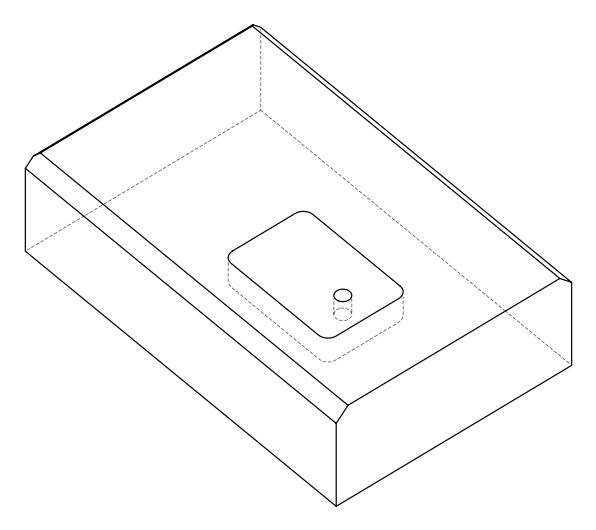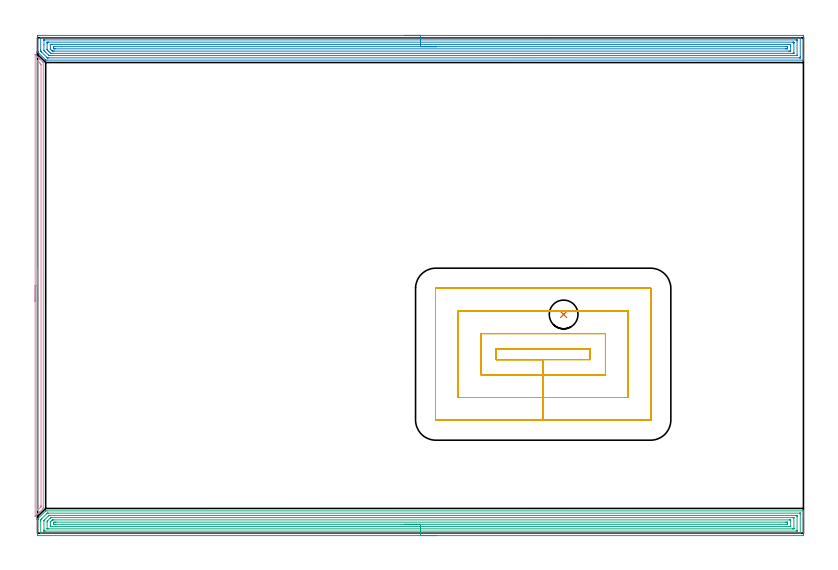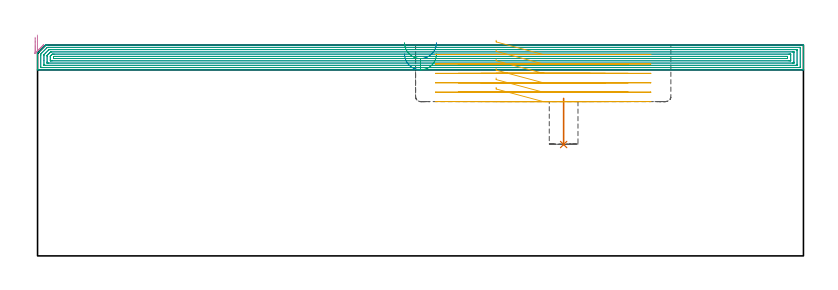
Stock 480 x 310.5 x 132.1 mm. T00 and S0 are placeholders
(PLAN: 5 operations, 2 tool changes, 65.9 min)
(1 INDEXABLE_INSERT_DRILL_BLIND_HOLE_FROM_SOLID | STEP1POCKET | NXT0302_007 | 0.12 min | 15763 mm3)
(2 AREA_MILL | FG_CHAMFER_SURFACE | UGT0205_001 | 23.25 min | 57655 mm3)
(3 AREA_MILL_1 | FG_CHAMFER_SURFACE_1 | UGT0205_001 | 23.25 min | 57667 mm3)
(4 AREA_MILL_2 | FG_CHAMFER_SURFACE_2 | UGT0205_001 | 4.75 min | 3710 mm3)
(5 MILL_RECTANGULAR_POCKET | POCKET_RECTANGULAR_STRAIGHT | NXT0201_007 | Follow Part, ap 6.25, ae 75% | 14.48 min | 595513 mm3)
(TOOL NXT0302_007 | Index. Insert Drill 18mm [880-D1800L25-05] | D18 PA176 FL90 Z2)
(TOOL UGT0205_001 | Chamfer Mill 20 x 3 x 45 deg. | D20 FL50 Z2)
(TOOL NXT0201_007 | ENDMILL 25mm [R216.25-25050GCK54P 1620] | D25 R3 FL54 Z5)
(OP 1 INDEXABLE_INSERT_DRILL_BLIND_HOLE_FROM_SOLID)
G17 G21 G94 G90
T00 M6
G54
G17 G0 G90 X329.7 Y137.1 S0 M3
G43 Z142.1 H1
G94 G81 G98 Z69.8 F250. R98.7
G80
M5
M2
(OP 2 AREA_MILL)
G17 G21 G94 G90
T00 M6
G54
G17 G0 G90 X230. Y312. S1061 M3
G43 Z142.1 H0
Z126.6
G94 G1 X230.038 Z125.728 F250.
X230.152 Z124.864
X230.341 Z124.012
X230.603 Z123.18
X230.937 Z122.374
X231.34 Z121.6
X231.808 Z120.864
X232.34 Z120.172
X232.929 Z119.529
X233.572 Z118.94
X234.264 Z118.409
X235. Z117.94
X235.774 Z117.537
X236.58 Z117.203
X237.412 Z116.941
X238.263 Z116.752
X239.128 Z116.638
X240. Z116.6
X479.384
X479.671 Y311.997 Z116.602
X479.99 Y311.992 Z116.606
X480. Y311.668 Z116.929
Y299.787 Z128.808
Y299.233 Z129.364
Y298.894 Z129.702
Y298.34 Z130.256
Y298.001 Z130.594
Y297.323 Z131.276
Y296.962 Z131.637
X479.993 Y296.559 Z132.032
X479.99 Y296.503 Z132.088
X479.83 Y296.5 Z132.1
X5.976
X5.173 Y296.505 Z132.095
X5.099 Y296.507 Z132.093
X5.082 Y296.52 Z132.08
X4.937 Y296.662 Z131.936
X4.781 Y296.819 Z131.78
X0.17 Y301.43 Z127.168
X0.033 Y301.572 Z127.027
X0.01 Y301.598 Z127.001
X0. Y302.25 Z126.35
Y303.696 Z124.9
Y306.651 Z121.945
Y311.391 Z117.206
X0.002 Y311.67 Z116.927
X0.01 Y311.992 Z116.606
X0.331 Y311.999 Z116.599
X240. Y312. Z116.6
Y310.586 Z118.014
X477.684 Y310.585 Z118.015
X477.859 Y310.583 Z118.017
X477.973 Y310.579 Z118.021
X477.992 Y310.576 Z118.024
X477.995 Y310.572 Z118.028
X477.998 Y310.556 Z118.044
X477.999 Y310.499 Z118.101
X478. Y310.096 Z118.504
Y298.492 Z130.108
X477.998 Y298.001 Z130.599
X477.996 Y297.951 Z130.649
X477.992 Y297.928 Z130.672
X477.989 Y297.921 Z130.679
X477.945 Y297.919 Z130.681
X477.772 Y297.915 Z130.685
X477.684 Y297.914 Z130.686
X477.597
X6.782
X6.608 Y297.915 Z130.685
X6.259 Y297.919 Z130.681
X6.162 Y297.921 Z130.679
X6.131 Y297.93 Z130.67
X6.104 Y297.953 Z130.647
X6.05 Y298.001 Z130.599
X5.976 Y298.074 Z130.526
X2.479 Y301.572 Z127.028
X2.403 Y301.649 Z126.951
X2.01 Y302.064 Z126.536
X2.005 Y302.465 Z126.135
X2.001 Y302.866 Z125.734
X2. Y310.008 Z118.592
X2.002 Y310.499 Z118.101
X2.004 Y310.549 Z118.051
X2.008 Y310.572 Z118.028
X2.011 Y310.579 Z118.021
X2.055 Y310.581 Z118.019
X2.229 Y310.585 Z118.015
X2.316 Y310.586 Z118.014
X2.403
X240.
Y309.171 Z119.429
X475.353
X475.811 Y309.169 Z119.431
X475.963 Y309.166 Z119.434
X475.982 Y309.165 Z119.435
X475.99 Y309.128 Z119.472
X475.995 Y309.028 Z119.572
X475.998 Y308.902 Z119.698
X476. Y308.713 Z119.887
Y308.524 Z120.076
Y299.598 Z129.002
X475.996 Y299.409 Z129.191
X475.992 Y299.355 Z129.245
X475.988 Y299.334 Z129.266
X475.981 Y299.333 Z129.267
X475.925 Y299.33 Z129.27
X475.811 Y299.329 Z129.271
X7.762
X7.325 Y299.331 Z129.269
X7.214 Y299.334 Z129.266
X7.189 Y299.335 Z129.265
X7.137 Y299.374 Z129.226
X7.03 Y299.476 Z129.124
X6.869 Y299.631 Z128.969
X4.927 Y301.572 Z127.028
X4.189 Y302.314 Z126.286
X4.046 Y302.465 Z126.135
X4.01 Y302.514 Z126.086
X4.006 Y302.559 Z126.041
X4.002 Y302.652 Z125.948
X4. Y306.13 Z122.47
Y308.713 Z119.887
Y308.902 Z119.698
X4.004 Y309.091 Z119.509
X4.008 Y309.145 Z119.455
X4.012 Y309.166 Z119.434
X4.019 Y309.167 Z119.433
X4.075 Y309.17 Z119.43
X4.189 Y309.171 Z119.429
X240.
Y307.757 Z120.843
X473.195
X473.965 Y307.752 Z120.848
X473.983 Y307.751 Z120.849
X473.99 Y307.74 Z120.86
X473.994 Y307.689 Z120.911
X473.998 Y307.584 Z121.016
X473.999 Y307.373 Z121.227
X474. Y306.953 Z121.647
X473.999 Y301.138 Z127.462
X473.998 Y300.921 Z127.679
X473.994 Y300.812 Z127.788
X473.99 Y300.76 Z127.84
X473.982 Y300.749 Z127.851
X473.956 Y300.747 Z127.853
X473.131 Y300.743 Z127.857
X473.068
X8.592
X8.384 Y300.744 Z127.856
X8.281 Y300.746 Z127.854
X8.231 Y300.75 Z127.85
X8.206 Y300.755 Z127.845
X8.154 Y300.804 Z127.796
X7.762 Y301.188 Z127.412
X7.377 Y301.572 Z127.028
X6.869 Y302.08 Z126.52
X6.488 Y302.465 Z126.135
X6.108 Y302.853 Z125.747
X6.01 Y302.955 Z125.645
X6.007 Y303.008 Z125.592
X6.003 Y303.116 Z125.484
X6. Y303.333 Z125.267
Y306.904 Z121.696
X6.001 Y307.362 Z121.238
X6.002 Y307.579 Z121.021
X6.006 Y307.688 Z120.912
X6.01 Y307.74 Z120.86
X6.019 Y307.751 Z120.849
X6.044 Y307.753 Z120.847
X6.869 Y307.757 Z120.843
X6.932
X240.
Y306.343 Z122.257
X471.037
X471.345 Y306.342 Z122.258
X471.935 Y306.339 Z122.261
X471.976 Y306.336 Z122.264
X471.99 Y306.327 Z122.273
X471.996 Y306.277 Z122.323
X471.998 Y306.035 Z122.565
X472. Y305.381 Z123.219
X471.999 Y302.301 Z126.299
X471.997 Y302.219 Z126.381
X471.993 Y302.179 Z126.421
X471.991 Y302.165 Z126.435
X471.96 Y302.163 Z126.437
X471.651 Y302.159 Z126.441
X471.345 Y302.157 Z126.443
X470.76
X10.442
X9.855 Y302.158 Z126.442
X9.548 Y302.161 Z126.439
X9.246 Y302.164 Z126.436
X8.938 Y302.465 Z126.135
X8.655 Y302.745 Z125.855
X8.05 Y303.357 Z125.243
X8.01 Y303.401 Z125.199
X8.007 Y303.439 Z125.161
X8.003 Y303.521 Z125.079
X8.001 Y303.685 Z124.915
X8. Y304.012 Z124.588
X8.001 Y306.199 Z122.401
X8.003 Y306.281 Z122.319
X8.007 Y306.321 Z122.279
X8.009 Y306.335 Z122.265
X8.04 Y306.337 Z122.263
X8.349 Y306.341 Z122.259
X8.655 Y306.343 Z122.257
X9.241
X240.
Y304.929 Z123.671
X468.879
X469.558 Y304.928 Z123.672
X469.775 Y304.926 Z123.674
X469.926 Y304.922 Z123.678
X469.99 Y304.918 Z123.682
X469.992 Y304.881 Z123.719
X469.998 Y304.703 Z123.897
X469.999 Y304.25 Z124.35
X469.996 Y303.812 Z124.788
X469.99 Y303.662 Z124.938
X469.974 Y303.578 Z125.022
X469.898 Y303.576 Z125.024
X469.558 Y303.573 Z125.027
X469.344 Y303.571 Z125.029
X468.665
X11.121
X10.442 Y303.574 Z125.026
X10.345 Y303.576 Z125.024
X10.29 Y303.578 Z125.022
X10.238 Y303.621 Z124.979
X10.029 Y303.83 Z124.77
X10.01 Y304.25 Z124.35
X10.002 Y304.69 Z123.91
X10.003 Y304.838 Z123.762
X10.006 Y304.892 Z123.708
X10.01 Y304.918 Z123.682
X10.02 Y304.922 Z123.678
X10.102 Y304.924 Z123.676
X10.442 Y304.928 Z123.672
X15.118 Y304.929 Z123.671
X240.
X240.872 Z123.709
X241.736 Z123.823
X242.588 Z124.012
X243.42 Z124.274
X244.226 Z124.608
X245. Z125.011
X245.736 Z125.48
X246.428 Z126.011
X247.071 Z126.6
X247.66 Z127.243
X248.191 Z127.935
X248.66 Z128.671
X249.063 Z129.445
X249.397 Z130.251
X249.659 Z131.083
X249.848 Z131.935
X249.962 Z132.8
X250. Z133.671
G0 Z142.1
M5
M2
(OP 3 AREA_MILL_1)
G17 G21 G94 G90
T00 M6
G54
G17 G0 G90 X250. Y-1.5 S1061 M3
G43 Z142.1 H0
Z126.6
G94 G1 X249.962 Z125.728 F250.
X249.848 Z124.864
X249.659 Z124.012
X249.397 Z123.18
X249.063 Z122.374
X248.66 Z121.6
X248.192 Z120.864
X247.66 Z120.172
X247.071 Z119.529
X246.428 Z118.94
X245.736 Z118.408
X245. Z117.94
X244.226 Z117.537
X243.42 Z117.203
X242.588 Z116.941
X241.736 Z116.752
X240.872 Z116.638
X240. Z116.6
X0.616
X0.329 Y-1.497 Z116.602
X0.01 Y-1.492 Z116.606
X0. Y-1.168 Z116.929
Y5.357 Z123.452
Y6.804 Z124.9
Y7.143 Z125.238
Y7.821 Z125.92
Y8.25 Z126.35
X0.01 Y8.902 Z127.001
X0.032 Y8.928 Z127.027
X0.17 Y9.07 Z127.168
X4.938 Y13.838 Z131.936
X5.082 Y13.98 Z132.08
X5.099 Y13.993 Z132.093
X5.976 Y14. Z132.1
X479.83
X479.99 Y13.997 Z132.088
X479.993 Y13.941 Z132.032
X480. Y13.538 Z131.637
Y13.177 Z131.276
Y12.499 Z130.594
Y11.267 Z129.364
Y10.713 Z128.808
Y10.097 Z128.193
Y-0.891 Z117.206
X479.998 Y-1.17 Z116.927
X479.99 Y-1.492 Z116.606
X479.669 Y-1.499 Z116.599
X240. Y-1.5 Z116.6
Y-0.086 Z118.014
X2.316 Y-0.085 Z118.015
X2.142 Y-0.083 Z118.017
X2.027 Y-0.079 Z118.021
X2.008 Y-0.076 Z118.024
X2.005 Y-0.072 Z118.028
X2.002 Y-0.056 Z118.044
X2.001 Y0.001 Z118.101
X2. Y0.404 Z118.504
X2.001 Y7.545 Z125.645
X2.003 Y8.035 Z126.135
X2.006 Y8.432 Z126.532
X2.403 Y8.852 Z126.952
X2.44 Y8.89 Z126.99
X6.012 Y12.462 Z130.562
X6.05 Y12.499 Z130.599
X6.101 Y12.544 Z130.644
X6.124 Y12.563 Z130.663
X6.174 Y12.579 Z130.679
X6.782 Y12.586 Z130.686
X477.684 Y12.585 Z130.685
X477.858 Y12.583 Z130.683
X477.973 Y12.579 Z130.679
X477.992 Y12.576 Z130.676
X477.995 Y12.572 Z130.672
X477.998 Y12.556 Z130.656
X477.999 Y12.499 Z130.599
X478. Y12.096 Z130.196
Y0.492 Z118.592
X477.998 Y0.001 Z118.101
X477.996 Y-0.049 Z118.051
X477.992 Y-0.072 Z118.028
X477.989 Y-0.079 Z118.021
X477.945 Y-0.081 Z118.019
X477.771 Y-0.085 Z118.015
X477.684 Y-0.086 Z118.014
X477.597
X240.
Y1.328 Z119.428
X4.647 Y1.329 Z119.429
X4.189 Y1.331 Z119.431
X4.037 Y1.334 Z119.434
X4.018 Y1.335 Z119.435
X4.01 Y1.372 Z119.472
X4.005 Y1.472 Z119.572
X4.002 Y1.598 Z119.698
X4. Y1.787 Z119.887
Y1.976 Z120.076
X4.001 Y7.683 Z125.783
X4.003 Y7.859 Z125.959
X4.006 Y7.947 Z126.047
X4.01 Y7.989 Z126.089
X4.046 Y8.035 Z126.135
X4.114 Y8.111 Z126.211
X4.189 Y8.19 Z126.29
X6.869 Y10.87 Z128.97
X7.117 Y11.114 Z129.214
X7.157 Y11.15 Z129.25
X7.174 Y11.163 Z129.263
X7.196 Y11.165 Z129.265
X7.306 Y11.169 Z129.269
X7.762 Y11.171 Z129.271
X8.197
X475.353
X475.811 Y11.169 Z129.269
X475.963 Y11.166 Z129.266
X475.982 Y11.165 Z129.265
X475.99 Y11.128 Z129.228
X475.995 Y11.028 Z129.128
X475.998 Y10.902 Z129.002
X476. Y10.713 Z128.813
Y10.524 Z128.624
Y1.598 Z119.698
X475.996 Y1.409 Z119.509
X475.992 Y1.355 Z119.455
X475.988 Y1.334 Z119.434
X475.981 Y1.333 Z119.433
X475.925 Y1.33 Z119.43
X475.811 Y1.329 Z119.429
X240. Y1.328 Z119.428
Y2.743 Z120.843
X6.805
X6.035 Y2.748 Z120.848
X6.017 Y2.749 Z120.849
X6.01 Y2.76 Z120.86
X6.005 Y2.811 Z120.911
X6.001 Y2.916 Z121.016
X6. Y7.118 Z125.218
X6.001 Y7.143 Z125.243
X6.027 Y7.566 Z125.666
X6.233 Y7.778 Z125.878
X6.485 Y8.035 Z126.135
X8.016 Y9.567 Z127.667
X8.108 Y9.658 Z127.758
X8.167 Y9.712 Z127.812
X8.201 Y9.74 Z127.84
X8.242 Y9.75 Z127.85
X8.655 Y9.756 Z127.856
X8.719 Y9.757 Z127.857
X473.195
X473.965 Y9.752 Z127.852
X473.983 Y9.751 Z127.851
X473.99 Y9.74 Z127.84
X473.995 Y9.689 Z127.789
X473.999 Y9.584 Z127.684
X474. Y3.138 Z121.238
X473.998 Y2.921 Z121.021
X473.995 Y2.812 Z120.912
X473.99 Y2.76 Z120.86
X473.981 Y2.749 Z120.849
X473.957 Y2.747 Z120.847
X473.131 Y2.743 Z120.843
X473.068
X240.
Y4.157 Z122.257
X8.963
X8.655 Y4.158 Z122.258
X8.065 Y4.161 Z122.261
X8.024 Y4.164 Z122.264
X8.01 Y4.173 Z122.273
X8.004 Y4.223 Z122.323
X8.002 Y4.465 Z122.565
X8. Y5.119 Z123.219
X8.002 Y6.903 Z125.003
X8.006 Y7.024 Z125.124
X8.01 Y7.081 Z125.181
X8.052 Y7.143 Z125.243
X8.35 Y7.447 Z125.547
X8.655 Y7.757 Z125.857
X8.795 Y7.896 Z125.996
X8.936 Y8.035 Z126.135
X9.247 Y8.337 Z126.437
X9.548 Y8.339 Z126.439
X10.135 Y8.342 Z126.442
X471.037 Y8.343 Z126.443
X471.345 Y8.342 Z126.442
X471.935 Y8.339 Z126.439
X471.976 Y8.336 Z126.436
X471.99 Y8.327 Z126.427
X471.996 Y8.277 Z126.377
X471.998 Y8.035 Z126.135
X472. Y7.381 Z125.481
X471.999 Y4.301 Z122.401
X471.997 Y4.219 Z122.319
X471.993 Y4.179 Z122.279
X471.991 Y4.165 Z122.265
X471.96 Y4.163 Z122.263
X471.651 Y4.159 Z122.259
X471.345 Y4.157 Z122.257
X470.759
X240.
Y5.571 Z123.671
X11.121
X10.442 Y5.572 Z123.672
X10.225 Y5.574 Z123.674
X10.074 Y5.578 Z123.678
X10.01 Y5.582 Z123.682
X10.007 Y5.619 Z123.719
X10.002 Y5.797 Z123.897
X10.001 Y6.25 Z124.35
X10.003 Y6.471 Z124.571
X10.006 Y6.581 Z124.681
X10.01 Y6.635 Z124.735
X10.026 Y6.666 Z124.766
X10.167 Y6.809 Z124.909
X10.278 Y6.918 Z125.018
X10.442 Y6.923 Z125.023
X10.658 Y6.926 Z125.026
X11.335 Y6.929 Z125.029
X11.549
X468.879
X469.558 Y6.928 Z125.028
X469.775 Y6.926 Z125.026
X469.927 Y6.922 Z125.022
X469.99 Y6.918 Z125.018
X469.993 Y6.881 Z124.981
X469.998 Y6.703 Z124.803
X470. Y6.25 Z124.35
Y5.809 Z123.909
X469.997 Y5.662 Z123.762
X469.994 Y5.608 Z123.708
X469.99 Y5.582 Z123.682
X469.98 Y5.578 Z123.678
X469.898 Y5.576 Z123.676
X469.558 Y5.572 Z123.672
X465.092 Y5.571 Z123.671
X240.
X239.128 Z123.709
X238.264 Z123.823
X237.412 Z124.012
X236.58 Z124.274
X235.774 Z124.608
X235. Z125.011
X234.264 Z125.48
X233.572 Z126.011
X232.929 Z126.6
X232.34 Z127.243
X231.808 Z127.935
X231.34 Z128.671
X230.937 Z129.445
X230.603 Z130.251
X230.341 Z131.083
X230.152 Z131.935
X230.038 Z132.8
X230. Z133.671
G0 Z142.1
M5
M2
(OP 4 AREA_MILL_2)
G17 G21 G94 G90
T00 M6
G54
G17 G0 G90 X-1.5 Y145.25 S1061 M3
G43 Z142.1 H0
Z137.
G94 G1 Y145.288 Z136.128 F250.
Y145.402 Z135.263
Y145.591 Z134.412
Y145.853 Z133.58
Y146.187 Z132.774
Y146.59 Z132.
Y147.059 Z131.264
Y147.59 Z130.572
Y148.179 Z129.929
Y148.822 Z129.339
Y149.514 Z128.808
Y150.25 Z128.34
Y151.024 Z127.937
Y151.83 Z127.603
Y152.662 Z127.341
Y153.514 Z127.152
Y154.379 Z127.038
Y155.25 Z127.
X-1.499 Y300.081 Z126.999
X-1.495 Y300.083 Z127.003
X-1.483 Y300.081 Z127.015
X-1.392 Y299.993 Z127.107
X-0.187 Y298.787 Z128.313
X0.009 Y298.592 Z128.506
X0.175 Y298.428 Z128.67
X0.335 Y298.266 Z128.832
X0.455 Y298.146 Z128.953
X0.612 Y297.99 Z129.108
X0.763 Y297.838 Z129.261
X0.902 Y297.699 Z129.399
X1.05 Y297.552 Z129.545
X1.192 Y297.409 Z129.69
X1.348 Y297.253 Z129.846
X1.488 Y297.114 Z129.983
X3.238 Y295.364 Z131.735
X3.58 Y295.02 Z132.08
X3.6 Y294.988 Z132.1
X3.598 Y16.373 Z132.098
X3.591 Y15.567 Z132.091
X3.589 Y15.495 Z132.089
X3.577 Y15.48 Z132.077
X3.238 Y15.136 Z131.735
X1.488 Y13.386 Z129.983
X1.348 Y13.247 Z129.846
X1.192 Y13.091 Z129.69
X1.05 Y12.948 Z129.545
X0.902 Y12.801 Z129.4
X0.763 Y12.662 Z129.261
X0.612 Y12.51 Z129.108
X0.455 Y12.354 Z128.953
X0.335 Y12.233 Z128.832
X0.175 Y12.072 Z128.67
X0.009 Y11.908 Z128.507
X-0.263 Y11.636 Z128.235
X-0.437 Y11.461 Z128.059
X-1.014 Y10.886 Z127.486
X-1.492 Y10.408 Z127.006
X-1.495 Y10.427 Z127.005
X-1.498 Y10.568 Z127.002
X-1.5 Y10.861 Z127.
Y155.25
X-0.086 Z128.414
X-0.085 Y295.732 Z128.415
X-0.084 Y295.913 Z128.416
X-0.081 Y296.126 Z128.419
X-0.079 Y296.215 Z128.421
X-0.027 Y296.165 Z128.473
X0.235 Y295.913 Z128.735
X0.612 Y295.538 Z129.112
X1.13 Y295.02 Z129.63
X1.488 Y294.66 Z129.988
X2.012 Y294.127 Z130.512
X2.179 Y293.944 Z130.679
X2.181 Y293.77 Z130.681
X2.185 Y293.415 Z130.685
X2.183 Y17.266 Z130.683
X2.179 Y16.561 Z130.679
X2.177 Y16.538 Z130.677
X2.168 Y16.525 Z130.668
X2.137 Y16.49 Z130.637
X2.023 Y16.373 Z130.523
X0.237 Y14.587 Z128.737
X0.055 Y14.407 Z128.555
X-0.018 Y14.338 Z128.482
X-0.076 Y14.285 Z128.424
X-0.081 Y14.402 Z128.419
X-0.084 Y14.587 Z128.416
X-0.085 Y15.013 Z128.415
X-0.086 Y15.3 Z128.414
Y155.25
Y156.122 Z128.452
Y156.987 Z128.566
Y157.838 Z128.755
Y158.67 Z129.017
Y159.476 Z129.351
Y160.25 Z129.754
Y160.986 Z130.223
Y161.678 Z130.754
Y162.321 Z131.343
Y162.911 Z131.986
Y163.442 Z132.678
Y163.91 Z133.414
Y164.313 Z134.188
Y164.647 Z134.994
Y164.909 Z135.826
Y165.098 Z136.678
Y165.212 Z137.543
Y165.25 Z138.414
G0 Z142.1
M5
M2
(OP 5 MILL_RECTANGULAR_POCKET)
G17 G21 G94 G90
T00 M6
G54
G17 G0 G90 X287.4 Y112.515 S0 M3
G43 Z142.1 H1
Z135.1
G94 G1 Y108.8 Z134.104 F250.
X316.9 Z126.2
X346.4 F500.
Y115.6
X287.4
Y108.8
X316.9
Y99.3
X355.9
Y125.1
X277.9
Y99.3
X316.9
Y85.05
X370.15
Y139.35
X263.65
Y85.05
X316.9
Y70.8
X384.2
G3 X384.4 Y71. R0.2
G1 Y153.4
G3 X384.2 Y153.6 R0.2
G1 X249.6
G3 X249.4 Y153.4 R0.2
G1 Y71.
G3 X249.6 Y70.8 R0.2
G1 X316.9
X317.9
G0 X287.4 Y112.515 Z129.2
G1 Y108.8 Z128.204 F250.
X316.9 Z120.3
X346.4 F500.
Y115.6
X287.4
Y108.8
X316.9
Y99.3
X355.9
Y125.1
X277.9
Y99.3
X316.9
Y85.05
X370.15
Y139.35
X263.65
Y85.05
X316.9
Y70.8
X384.2
G3 X384.4 Y71. R0.2
G1 Y153.4
G3 X384.2 Y153.6 R0.2
G1 X249.6
G3 X249.4 Y153.4 R0.2
G1 Y71.
G3 X249.6 Y70.8 R0.2
G1 X316.9
X317.9
G0 X287.4 Y112.515 Z123.3
G1 Y108.8 Z122.304 F250.
X316.9 Z114.4
X346.4 F500.
Y115.6
X287.4
Y108.8
X316.9
Y99.3
X355.9
Y125.1
X277.9
Y99.3
X316.9
Y85.05
X370.15
Y139.35
X263.65
Y85.05
X316.9
Y70.8
X384.2
G3 X384.4 Y71. R0.2
G1 Y153.4
G3 X384.2 Y153.6 R0.2
G1 X249.6
G3 X249.4 Y153.4 R0.2
G1 Y71.
G3 X249.6 Y70.8 R0.2
G1 X316.9
X317.9
G0 X287.4 Y112.515 Z117.4
G1 Y108.8 Z116.404 F250.
X316.9 Z108.5
X346.4 F500.
Y115.6
X287.4
Y108.8
X316.9
Y99.3
X355.9
Y125.1
X277.9
Y99.3
X316.9
Y85.05
X370.15
Y139.35
X263.65
Y85.05
X316.9
Y70.8
X384.2
G3 X384.4 Y71. R0.2
G1 Y153.4
G3 X384.2 Y153.6 R0.2
G1 X249.6
G3 X249.4 Y153.4 R0.2
G1 Y71.
G3 X249.6 Y70.8 R0.2
G1 X316.9
X317.9
G0 X287.4 Y112.515 Z111.5
G1 Y108.8 Z110.504 F250.
X316.9 Z102.6
X346.4 F500.
Y115.6
X287.4
Y108.8
X316.9
Y99.3
X355.9
Y125.1
X277.9
Y99.3
X316.9
Y85.05
X370.15
Y139.35
X263.65
Y85.05
X316.9
Y70.8
X384.2
G3 X384.4 Y71. R0.2
G1 Y153.4
G3 X384.2 Y153.6 R0.2
G1 X249.6
G3 X249.4 Y153.4 R0.2
G1 Y71.
G3 X249.6 Y70.8 R0.2
G1 X316.9
X317.9
G0 X287.4 Y112.515 Z105.6
G1 Y108.8 Z104.605 F250.
X316.9 Z96.7
X346.4 F500.
Y115.6
X287.4
Y108.8
X316.9
Y99.3
X355.9
Y125.1
X277.9
Y99.3
X316.9
Y85.05
X370.15
Y139.35
X263.65
Y85.05
X316.9
Y70.8
X384.2
G3 X384.4 Y71. R0.2
G1 Y153.4
G3 X384.2 Y153.6 R0.2
G1 X249.6
G3 X249.4 Y153.4 R0.2
G1 Y71.
G3 X249.6 Y70.8 R0.2
G1 X316.9
X317.9
G0 Z142.1
M5
M2
